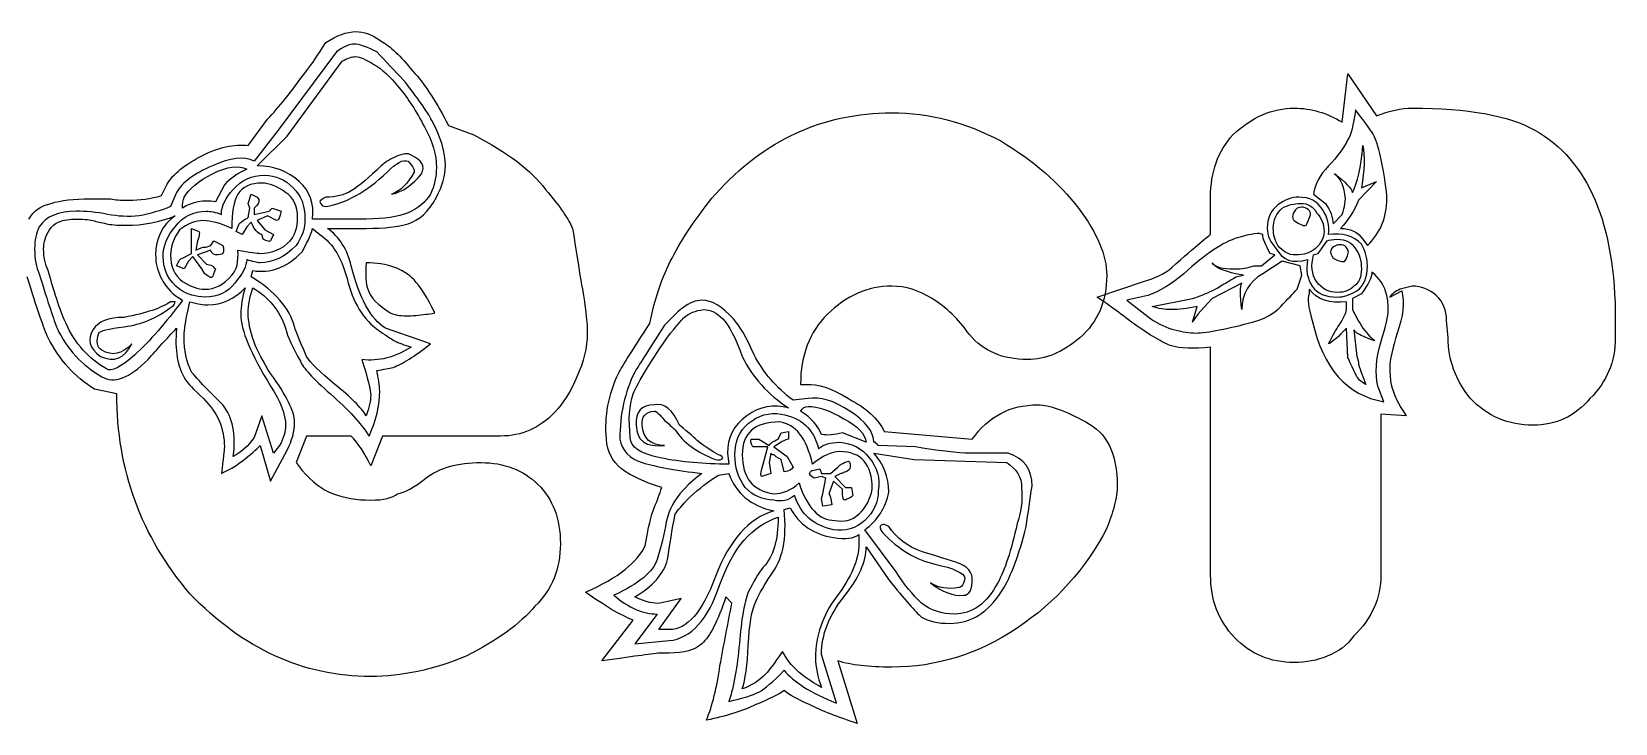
# Model space of a CAD drawing. Extents: x -175 to 628, y 17 to 881.
# Drawn here: x -98.7 to -6.1, y 442.8 to 483.3 of the extents above; entities that cross this region are included whole.
import ezdxf

# ---------------------------------------------------------------- set-up
doc = ezdxf.new("R2010")
doc.units = 0
doc.layers.add('Layer_1', color=7, linetype='CONTINUOUS')

msp = doc.modelspace()

# ---------------------------------------------------------------- linework, layer by layer
at = {"layer": 'Layer_1', "color": 7}
for points in [[(-80.900325, 482.071493), (-84.306265, 477.504383), (-85.703573, 475.677536)], [(-85.528908, 475.40351), (-83.782273, 477.139014), (-80.550997, 481.52344)], [(-22.097384, 477.961092), (-21.748057, 480.792702), (-20.088754, 478.326461)], [(-86.052901, 476.590958), (-84.917588, 478.143777)], [(-74.350443, 477.778408), (-72.865803, 477.230354)], [(-91.118143, 473.668007), (-90.856148, 474.216061)], [(-87.450208, 474.307404), (-87.974198, 473.302639)], [(-20.962072, 474.12472), (-20.088754, 474.490088), (-21.136734, 473.393982)], [(-90.244826, 473.850692), (-90.594153, 473.028614)], [(-86.052901, 472.389216), (-85.965568, 472.93727), (-86.052901, 473.211298), (-85.878235, 473.759351), (-85.528908, 473.576666)], [(-29.782579, 471.384454), (-29.782579, 473.576666)], [(-23.756687, 473.759351), (-23.058034, 473.211298)], [(-85.703573, 472.93727), (-85.703573, 472.571901), (-84.830255, 472.754585), (-84.65559, 472.93727), (-84.1316, 472.754585)], [(-84.393596, 472.206532), (-84.917588, 472.48056), (-85.528908, 472.206532), (-85.092251, 471.658479), (-84.568261, 471.384454), (-84.742923, 471.019082)], [(-79.15369, 472.297876), (-82.297633, 472.297876)], [(-22.621374, 472.023848), (-22.097384, 472.571901)], [(-89.895498, 470.014319), (-89.371508, 470.288345), (-89.371508, 471.019082), (-89.371508, 471.749822), (-88.934848, 471.567138)], [(-85.878235, 472.115192), (-86.14023, 471.841163), (-86.402228, 471.384454), (-86.751553, 471.567138), (-86.576891, 472.023848)], [(-85.179583, 471.110426), (-85.266913, 471.384454)], [(-82.297633, 471.749822), (-81.860975, 471.384454)], [(-81.424316, 471.749822), (-79.15369, 471.749822)], [(-89.022181, 471.019082), (-89.109513, 470.471029)], [(-88.236193, 470.471029), (-89.022181, 470.197004), (-88.49819, 469.64895)], [(-88.236193, 470.745057), (-88.061531, 471.019082), (-87.537541, 470.745057)], [(-23.756687, 470.197004), (-23.494691, 470.288345), (-22.970702, 471.019082)], [(-20.874739, 471.110426), (-20.612744, 470.745057)], [(-88.58552, 469.100897), (-88.760186, 469.374923), (-89.284175, 470.10566), (-89.54617, 469.831634), (-89.808165, 469.374923), (-90.244826, 469.557607)], [(-27.249959, 469.557607), (-26.813299, 469.557607), (-26.027314, 470.197004), (-26.289309, 470.288345)], [(-24.455341, 469.009553), (-24.542674, 469.557607), (-25.590654, 469.831634), (-26.725969, 469.100897)], [(-87.974198, 469.374923), (-88.148863, 468.918212)], [(-85.878235, 468.918212), (-85.790905, 469.283582)], [(-36.4198, 467.730763), (-33.712515, 468.644185)], [(-28.297939, 468.918212), (-27.861281, 469.009553)], [(-24.717337, 468.187475), (-24.455341, 469.009553)], [(-90.332158, 467.822106), (-89.895498, 467.548078)], [(-33.450517, 467.822106), (-34.673162, 467.548078)], [(-33.188522, 467.182709), (-30.830561, 467.639422)], [(-27.948611, 468.552844), (-29.695249, 467.639422)], [(-24.018684, 468.187475), (-24.018684, 467.913447)], [(-20.962072, 467.913447), (-21.486061, 467.639422), (-21.486061, 467.000025)], [(-19.302767, 467.730763), (-18.604114, 468.096131)], [(-17.992792, 468.37016), (-18.691444, 468.187475)], [(-89.633503, 466.726), (-89.458838, 467.456738)], [(-30.830561, 466.269287), (-30.568567, 467.182709)], [(-21.835389, 467.091368), (-21.835389, 467.456738)], [(-75.398422, 464.990496), (-78.018375, 465.903919)], [(-21.748057, 464.168415), (-21.835389, 465.903919)], [(-21.398729, 465.812578), (-21.224066, 464.259759)], [(-15.896826, 465.355865), (-15.984159, 466.360631)], [(-6.115669, 466.360631), (-6.115669, 465.355865)], [(-29.782579, 451.471847), (-29.782579, 464.807812)], [(-93.738095, 462.067546), (-95.048073, 462.341571)], [(-53.756518, 462.615599), (-53.40719, 462.615599)], [(-19.652094, 461.610833), (-20.001421, 462.524255)], [(-53.319858, 461.793518), (-54.193175, 461.702177)], [(-84.218933, 459.053252), (-84.568261, 458.596539), (-85.266913, 460.788755), (-85.703573, 459.509961)], [(-18.342116, 460.788755), (-19.826756, 460.880096), (-19.826756, 451.471847)], [(-80.027008, 459.601305), (-82.64696, 459.601305), (-83.258283, 458.048486), (-82.908956, 457.591776)], [(-71.29383, 459.601305), (-78.19304, 459.601305), (-78.891695, 457.865801)], [(-56.638466, 459.418621), (-56.201808, 459.418621), (-55.590486, 459.053252)], [(-55.066493, 459.418621), (-54.89183, 459.783989), (-54.45517, 459.87533), (-54.45517, 459.418621)], [(-49.913917, 459.235936), (-51.311228, 459.783989)], [(-48.865938, 459.87533), (-46.857308, 459.692646), (-43.713363, 459.418621)], [(-85.354245, 459.053252), (-84.742923, 456.952379), (-83.782273, 458.779223)], [(-58.035773, 458.596539), (-57.948443, 457.957145)], [(-56.027143, 457.683117), (-55.939811, 457.957145), (-55.677815, 458.961908), (-56.114476, 458.961908), (-56.551133, 458.961908)], [(-55.503153, 458.596539), (-55.590486, 458.048486), (-55.503153, 457.409092), (-56.027143, 457.226408)], [(-54.89183, 459.235936), (-55.328488, 458.961908), (-54.542503, 458.413855), (-54.193175, 457.774461)], [(-49.389928, 459.235936), (-49.477261, 459.235936)], [(-49.477261, 458.596539), (-47.119303, 458.231171), (-41.704733, 458.048486)], [(-47.03197, 458.961908), (-49.215266, 459.053252)], [(-54.717165, 457.500433), (-54.89183, 458.231171)], [(-53.057863, 457.591776), (-52.621203, 457.683117), (-52.533873, 457.409092), (-52.00988, 457.409092), (-51.573223, 457.774461)], [(-58.559766, 457.317749), (-57.948443, 457.409092)], [(-51.92255, 455.582248), (-52.446541, 455.490905), (-52.533873, 455.947617), (-52.446541, 456.221642), (-52.271878, 457.135064), (-52.533873, 457.226408), (-52.970531, 457.135064)], [(-51.311228, 456.49567), (-51.835218, 456.952379), (-52.097213, 456.221642)], [(-51.398557, 457.409092), (-51.747885, 457.226408), (-51.136563, 456.587011), (-50.787238, 456.587011), (-50.699905, 456.130301)], [(-54.717165, 455.30822), (-54.36784, 455.399564)], [(-50.350578, 453.846745), (-50.350578, 453.298691)], [(-48.167283, 451.654532), (-50.00125, 454.12077)], [(-49.913917, 453.116007), (-48.603943, 451.197819)], [(-61.441713, 448.274869), (-62.053036, 448.274869), (-60.743058, 450.101713), (-61.965703, 449.827688)], [(-57.773778, 449.827688), (-58.123105, 450.193056)], [(-62.140368, 449.188291), (-63.450343, 447.452787), (-61.441713, 447.635472)], [(-65.371643, 446.448025), (-63.537676, 448.822922)], [(-51.660556, 443.981783), (-52.533873, 446.813393)], [(-51.573223, 446.448025), (-50.43791, 442.794334)]]:
    msp.add_lwpolyline(points, dxfattribs=at)
for points in [[(-82.64696, 480.975386), (-82.355854, 481.340756), (-81.977417, 481.888808), (-81.511648, 482.619546)], [(-81.511648, 482.619546), (-80.871214, 483.045809), (-80.289003, 483.258943), (-79.765013, 483.258943)], [(-79.852343, 482.528205), (-80.14345, 482.528205), (-80.492777, 482.375968), (-80.900325, 482.071493)], [(-78.542368, 482.071493), (-79.124578, 482.375968), (-79.561239, 482.528205), (-79.852343, 482.528205)], [(-79.765013, 483.258943), (-79.299241, 483.258943), (-78.804363, 483.076259), (-78.280373, 482.71089)], [(-78.280373, 482.71089), (-77.756381, 482.406415), (-77.145058, 481.827914), (-76.446405, 480.975386)], [(-80.550997, 481.52344), (-80.259891, 481.706124), (-79.997896, 481.797465), (-79.765013, 481.797465)], [(-79.765013, 481.797465), (-79.532127, 481.797465), (-79.1828, 481.64523), (-78.71703, 481.340756)], [(-76.970395, 480.427334), (-77.494385, 480.975386), (-78.018375, 481.52344), (-78.542368, 482.071493)], [(-84.917588, 478.143777), (-84.277153, 478.813621), (-83.520278, 479.75749), (-82.64696, 480.975386)], [(-78.71703, 481.340756), (-78.251261, 481.097177), (-77.756381, 480.640465), (-77.23239, 479.970621)], [(-76.446405, 480.975386), (-75.68953, 480.122858), (-74.990874, 479.057199), (-74.350443, 477.778408)], [(-77.23239, 479.970621), (-76.7084, 479.361674), (-76.21352, 478.600489), (-75.74775, 477.687067)], [(-75.31109, 478.052436), (-75.602197, 478.600489), (-76.155299, 479.392121), (-76.970395, 480.427334)], [(-28.472604, 477.230354), (-27.366401, 478.265567), (-26.172868, 478.783174), (-24.892001, 478.783174)], [(-24.892001, 478.783174), (-23.90224, 478.783174), (-22.970702, 478.509146), (-22.097384, 477.961092)], [(-20.088754, 478.326461), (-19.331878, 478.630936), (-18.633223, 478.783174), (-17.992792, 478.783174)], [(-17.992792, 478.783174), (-14.732404, 478.783174), (-12.345335, 478.356908), (-10.831583, 477.504383)], [(-74.525105, 475.40351), (-74.525105, 476.195142), (-74.7871, 477.078117), (-75.31109, 478.052436)], [(-58.734428, 473.759351), (-55.88159, 476.92588), (-52.446541, 478.509146), (-48.429278, 478.509146)], [(-48.429278, 478.509146), (-46.216873, 478.509146), (-44.0918, 477.961092), (-42.054061, 476.864986)], [(-21.311399, 478.69183), (-21.427841, 477.778408), (-21.573394, 477.199908), (-21.748057, 476.95633)], [(-20.263417, 477.230354), (-20.321637, 477.352145), (-20.670965, 477.839302), (-21.311399, 478.69183)], [(-75.74775, 477.687067), (-75.281981, 476.834539), (-75.049095, 476.042905), (-75.049095, 475.312167)], [(-72.865803, 477.230354), (-70.886282, 476.195142), (-69.488971, 475.129483), (-68.673875, 474.033376)], [(-29.782579, 473.576666), (-29.782579, 475.038142), (-29.345921, 476.256039), (-28.472604, 477.230354)], [(-21.748057, 476.95633), (-21.980942, 476.46917), (-22.359379, 475.951564), (-22.883368, 475.40351)], [(-19.826756, 475.860221), (-20.001421, 476.590958), (-20.146975, 477.04767), (-20.263417, 477.230354)], [(-10.831583, 477.504383), (-7.687641, 475.738433), (-6.115669, 472.023848), (-6.115669, 466.360631)], [(-88.847516, 475.951564), (-87.799535, 476.499617), (-86.867997, 476.712749), (-86.052901, 476.590958)], [(-85.703573, 475.677536), (-86.285783, 475.982011), (-87.10088, 475.89067), (-88.148863, 475.40351)], [(-76.533735, 476.042905), (-76.7084, 476.164695), (-76.999505, 476.134248), (-77.407052, 475.951564)], [(-75.922412, 474.946798), (-75.68953, 475.373063), (-75.893303, 475.738433), (-76.533735, 476.042905)], [(-42.054061, 476.864986), (-40.13276, 475.707986), (-38.619008, 474.398745), (-37.512808, 472.93727)], [(-21.486061, 473.850692), (-21.194955, 474.398745), (-20.991181, 475.312167), (-20.874739, 476.590958)], [(-20.874739, 476.590958), (-20.758298, 475.982011), (-20.787406, 475.159932), (-20.962072, 474.12472)], [(-90.856148, 474.216061), (-90.565041, 474.825011), (-89.895498, 475.40351), (-88.847516, 475.951564)], [(-88.148863, 475.40351), (-89.196843, 474.977248), (-89.895498, 474.459641), (-90.244826, 473.850692)], [(-88.148863, 474.946798), (-87.275546, 475.373063), (-86.606003, 475.464404), (-86.14023, 475.220826)], [(-86.14023, 475.220826), (-86.664223, 474.977248), (-87.10088, 474.672773), (-87.450208, 474.307404)], [(-83.083621, 474.490088), (-83.724052, 475.099036), (-84.539149, 475.40351), (-85.528908, 475.40351)], [(-78.280373, 475.40351), (-78.979025, 474.733667), (-79.561239, 474.246507), (-80.027008, 473.942036)], [(-77.407052, 475.951564), (-77.814601, 475.76888), (-78.105708, 475.586195), (-78.280373, 475.40351)], [(-77.931045, 475.038142), (-77.407052, 475.586195), (-76.999505, 475.799327), (-76.7084, 475.677536)], [(-76.7084, 475.677536), (-76.417294, 475.373063), (-76.300852, 475.159932), (-76.359073, 475.038142)], [(-75.049095, 475.312167), (-75.049095, 474.764114), (-75.165539, 474.246507), (-75.398422, 473.759351)], [(-75.049095, 473.576666), (-74.699767, 474.246507), (-74.525105, 474.855458), (-74.525105, 475.40351)], [(-22.883368, 475.40351), (-23.407361, 474.855458), (-23.698466, 474.307404), (-23.756687, 473.759351)], [(-19.477432, 473.485323), (-19.477432, 473.972483), (-19.593873, 474.764114), (-19.826756, 475.860221)], [(-89.808165, 473.576666), (-89.517061, 474.063823), (-88.96396, 474.520535), (-88.148863, 474.946798)], [(-86.926218, 474.033376), (-86.460448, 474.581429), (-85.849126, 474.855458), (-85.092251, 474.855458)], [(-85.266913, 474.398745), (-85.907347, 474.398745), (-86.373116, 474.185614), (-86.664223, 473.759351)], [(-83.869605, 473.850692), (-84.335375, 474.216061), (-84.801143, 474.398745), (-85.266913, 474.398745)], [(-85.092251, 474.855458), (-84.451816, 474.855458), (-83.898717, 474.611876), (-83.432945, 474.12472)], [(-83.432945, 474.12472), (-82.967176, 473.698454), (-82.734293, 473.089507), (-82.734293, 472.297876)], [(-82.297633, 472.297876), (-82.181191, 473.211298), (-82.443186, 473.942036), (-83.083621, 474.490088)], [(-81.511648, 473.028614), (-80.347223, 473.211298), (-79.15369, 473.881139), (-77.931045, 475.038142)], [(-76.359073, 475.038142), (-76.7084, 474.368298), (-77.145058, 473.942036), (-77.66905, 473.759351)], [(-77.66905, 473.759351), (-77.028616, 473.881139), (-76.446405, 474.276957), (-75.922412, 474.946798)], [(-21.922719, 473.759351), (-22.039163, 474.368298), (-22.242938, 474.764114), (-22.534041, 474.946798)], [(-22.534041, 474.946798), (-21.89361, 474.459641), (-21.544283, 474.094273), (-21.486061, 473.850692)], [(-98.89067, 472.297876), (-98.599564, 472.785032), (-98.162906, 473.089507), (-97.580693, 473.211298)], [(-97.580693, 473.211298), (-96.998482, 473.393982), (-96.241607, 473.485323), (-95.310068, 473.485323)], [(-95.310068, 473.485323), (-94.727857, 473.485323), (-94.320309, 473.485323), (-94.087423, 473.485323)], [(-94.087423, 473.485323), (-93.854537, 473.424429), (-93.505212, 473.393982), (-93.039443, 473.393982)], [(-93.039443, 473.393982), (-92.399009, 473.393982), (-91.758575, 473.485323), (-91.118143, 473.668007)], [(-89.895498, 472.93727), (-89.895498, 473.180851), (-89.866386, 473.393982), (-89.808165, 473.576666)], [(-87.974198, 473.302639), (-88.672853, 473.424429), (-89.313287, 473.302639), (-89.895498, 472.93727)], [(-87.624873, 472.571901), (-87.624873, 473.059061), (-87.391987, 473.546219), (-86.926218, 474.033376)], [(-86.664223, 473.759351), (-86.897106, 473.333085), (-87.01355, 472.663244), (-87.01355, 471.749822)], [(-85.528908, 473.576666), (-85.354245, 473.393982), (-85.412466, 473.180851), (-85.703573, 472.93727)], [(-83.17095, 472.389216), (-83.17095, 473.059061), (-83.403836, 473.546219), (-83.869605, 473.850692)], [(-81.511648, 473.576666), (-81.744531, 473.454876), (-81.860975, 473.363535), (-81.860975, 473.302639)], [(-81.860975, 473.302639), (-81.802755, 473.119954), (-81.68631, 473.028614), (-81.511648, 473.028614)], [(-80.027008, 473.942036), (-80.434556, 473.698454), (-80.929434, 473.576666), (-81.511648, 473.576666)], [(-75.398422, 473.759351), (-75.68953, 473.272192), (-76.126187, 472.906823), (-76.7084, 472.663244)], [(-76.7084, 472.023848), (-76.067966, 472.206532), (-75.514865, 472.724138), (-75.049095, 473.576666)], [(-68.673875, 474.033376), (-67.800557, 472.998167), (-67.276567, 472.236979), (-67.101905, 471.749822)], [(-61.267051, 470.014319), (-60.684837, 471.17132), (-59.840632, 472.419663), (-58.734428, 473.759351)], [(-24.630004, 473.576666), (-25.037552, 473.576666), (-25.445101, 473.424429), (-25.852649, 473.119954)], [(-25.590654, 472.93727), (-25.241326, 473.119954), (-24.892001, 473.211298), (-24.542674, 473.211298)], [(-23.232697, 472.845929), (-23.523803, 473.333085), (-23.989572, 473.576666), (-24.630004, 473.576666)], [(-24.542674, 473.211298), (-24.076905, 473.211298), (-23.756687, 473.028614), (-23.582024, 472.663244)], [(-23.058034, 473.211298), (-22.766927, 472.785032), (-22.621374, 472.389216), (-22.621374, 472.023848)], [(-21.136734, 473.393982), (-21.369619, 472.785032), (-21.718945, 472.236979), (-22.184717, 471.749822)], [(-22.097384, 472.571901), (-21.922719, 472.998167), (-21.864498, 473.393982), (-21.922719, 473.759351)], [(-20.612744, 470.745057), (-19.855868, 471.475794), (-19.477432, 472.389216), (-19.477432, 473.485323)], [(-96.096053, 472.754585), (-97.144036, 472.754585), (-97.8718, 472.45011), (-98.279348, 471.841163)], [(-97.668025, 471.658479), (-97.435142, 472.084742), (-96.911149, 472.297876), (-96.096053, 472.297876)], [(-94.262085, 472.571901), (-94.960741, 472.693691), (-95.572063, 472.754585), (-96.096053, 472.754585)], [(-96.096053, 472.297876), (-95.746728, 472.297876), (-95.42651, 472.267426), (-95.135406, 472.206532)], [(-92.428121, 472.48056), (-93.068552, 472.419663), (-93.679875, 472.45011), (-94.262085, 472.571901)], [(-93.214105, 471.932507), (-92.166123, 471.932507), (-91.205476, 472.115192), (-90.332158, 472.48056)], [(-90.594153, 473.028614), (-91.176364, 472.785032), (-91.787687, 472.602348), (-92.428121, 472.48056)], [(-90.332158, 472.48056), (-91.089032, 471.932507), (-91.46747, 471.17132), (-91.46747, 470.197004)], [(-90.332158, 471.841163), (-89.866386, 472.45011), (-89.255063, 472.754585), (-88.49819, 472.754585)], [(-88.49819, 472.754585), (-88.265305, 472.754585), (-87.974198, 472.693691), (-87.624873, 472.571901)], [(-86.576891, 472.023848), (-86.51867, 472.084742), (-86.402228, 472.176085), (-86.227563, 472.297876)], [(-86.227563, 472.297876), (-86.169342, 472.297876), (-86.111121, 472.328323), (-86.052901, 472.389216)], [(-84.1316, 472.754585), (-84.189821, 472.389216), (-84.277153, 472.206532), (-84.393596, 472.206532)], [(-83.607611, 471.019082), (-83.316503, 471.323557), (-83.17095, 471.780269), (-83.17095, 472.389216)], [(-82.734293, 472.297876), (-82.734293, 471.749822), (-82.908956, 471.232216), (-83.258283, 470.745057)], [(-76.7084, 472.663244), (-77.290611, 472.419663), (-78.105708, 472.297876), (-79.15369, 472.297876)], [(-37.512808, 472.93727), (-36.406604, 471.475794), (-35.853503, 470.166557), (-35.853503, 469.009553)], [(-25.852649, 473.119954), (-26.260197, 472.815479), (-26.463971, 472.35877), (-26.463971, 471.749822)], [(-26.114647, 471.749822), (-26.114647, 472.236979), (-25.939981, 472.632794), (-25.590654, 472.93727)], [(-24.717337, 472.93727), (-25.008443, 472.632794), (-25.066664, 472.389216), (-24.892001, 472.206532)], [(-23.931352, 472.663244), (-24.106014, 472.967717), (-24.368009, 473.059061), (-24.717337, 472.93727)], [(-24.193346, 471.932507), (-24.018684, 472.297876), (-23.931352, 472.541454), (-23.931352, 472.663244)], [(-23.582024, 472.663244), (-23.290917, 472.35877), (-23.145364, 471.993401), (-23.145364, 471.567138)], [(-22.883368, 471.384454), (-22.825148, 471.932507), (-22.941589, 472.419663), (-23.232697, 472.845929)], [(-98.279348, 471.841163), (-98.454014, 471.475794), (-98.541343, 471.049532), (-98.541343, 470.562372)], [(-98.017353, 470.562372), (-98.017353, 470.927741), (-97.900912, 471.29311), (-97.668025, 471.658479)], [(-95.135406, 472.206532), (-94.90252, 472.145638), (-94.640524, 472.084742), (-94.349418, 472.023848)], [(-94.349418, 472.023848), (-94.116535, 471.962954), (-93.738095, 471.932507), (-93.214105, 471.932507)], [(-91.030811, 470.10566), (-91.030811, 470.71461), (-90.797927, 471.29311), (-90.332158, 471.841163)], [(-90.07016, 471.658479), (-90.419488, 471.17132), (-90.594153, 470.684163), (-90.594153, 470.197004)], [(-88.672853, 472.206532), (-89.138622, 472.206532), (-89.604391, 472.023848), (-90.07016, 471.658479)], [(-88.934848, 471.567138), (-88.876627, 471.506241), (-88.905739, 471.323557), (-89.022181, 471.019082)], [(-87.01355, 471.749822), (-87.712203, 472.054295), (-88.265305, 472.206532), (-88.672853, 472.206532)], [(-85.266913, 471.384454), (-85.499799, 471.445347), (-85.703573, 471.688926), (-85.878235, 472.115192)], [(-82.908956, 470.379688), (-82.501407, 471.110426), (-82.297633, 471.567138), (-82.297633, 471.749822)], [(-81.860975, 471.384454), (-81.104099, 470.897294), (-80.550997, 469.953425), (-80.20167, 468.552844)], [(-80.027008, 469.557607), (-80.259891, 470.531925), (-80.725661, 471.262663), (-81.424316, 471.749822)], [(-79.15369, 471.749822), (-78.105708, 471.749822), (-77.290611, 471.841163), (-76.7084, 472.023848)], [(-67.101905, 471.749822), (-67.043684, 471.506241), (-66.898131, 470.592819), (-66.665245, 469.009553)], [(-32.053207, 469.466266), (-30.597676, 470.745057), (-29.840803, 471.384454), (-29.782579, 471.384454)], [(-26.725969, 471.384454), (-26.900632, 471.506241), (-27.395512, 471.445347), (-28.210609, 471.201769)], [(-26.289309, 470.288345), (-26.580416, 470.775503), (-26.725969, 471.140873), (-26.725969, 471.384454)], [(-26.463971, 471.749822), (-26.463971, 471.323557), (-26.289309, 470.927741), (-25.939981, 470.562372)], [(-25.852649, 470.745057), (-26.027314, 471.049532), (-26.114647, 471.384454), (-26.114647, 471.749822)], [(-24.892001, 472.206532), (-24.542674, 471.962954), (-24.309788, 471.87161), (-24.193346, 471.932507)], [(-23.145364, 471.567138), (-23.145364, 471.201769), (-23.320029, 470.866847), (-23.669356, 470.562372)], [(-20.962072, 470.836397), (-21.427841, 471.323557), (-22.068272, 471.506241), (-22.883368, 471.384454)], [(-22.184717, 471.749822), (-21.602503, 471.749822), (-21.165846, 471.536688), (-20.874739, 471.110426)], [(-98.541343, 470.562372), (-98.541343, 469.953425), (-98.454014, 469.466266), (-98.279348, 469.100897)], [(-97.755358, 469.283582), (-97.930021, 469.64895), (-98.017353, 470.075213), (-98.017353, 470.562372)], [(-89.109513, 470.471029), (-88.876627, 470.592819), (-88.701965, 470.653713), (-88.58552, 470.653713)], [(-88.58552, 470.653713), (-88.527299, 470.653713), (-88.410858, 470.684163), (-88.236193, 470.745057)], [(-87.974198, 470.197004), (-88.148863, 470.257898), (-88.236193, 470.349241), (-88.236193, 470.471029)], [(-87.537541, 470.745057), (-87.47932, 470.562372), (-87.47932, 470.410135), (-87.537541, 470.288345)], [(-87.01355, 469.009553), (-86.722444, 469.314029), (-86.606003, 469.801188), (-86.664223, 470.471029)], [(-86.664223, 470.471029), (-85.965568, 470.349241), (-85.528908, 470.288345), (-85.354245, 470.288345)], [(-85.354245, 470.288345), (-84.65559, 470.288345), (-84.073379, 470.531925), (-83.607611, 471.019082)], [(-83.258283, 470.745057), (-83.898717, 470.075213), (-84.59737, 469.740291), (-85.354245, 469.740291)], [(-84.742923, 471.019082), (-84.801143, 470.958188), (-84.946697, 470.988635), (-85.179583, 471.110426)], [(-28.210609, 471.201769), (-29.025706, 470.958188), (-30.073686, 470.257898), (-31.354552, 469.100897)], [(-25.939981, 470.562372), (-25.590654, 469.892528), (-24.979331, 469.679397), (-24.106014, 469.922975)], [(-24.804669, 470.197004), (-25.212218, 470.197004), (-25.561545, 470.379688), (-25.852649, 470.745057)], [(-23.669356, 470.562372), (-23.960461, 470.318794), (-24.3389, 470.197004), (-24.804669, 470.197004)], [(-22.970702, 471.019082), (-22.85426, 471.079979), (-22.650486, 471.110426), (-22.359379, 471.110426)], [(-22.446712, 470.745057), (-22.796039, 470.623266), (-22.85426, 470.379688), (-22.621374, 470.014319)], [(-21.748057, 470.471029), (-21.864498, 470.775503), (-22.097384, 470.866847), (-22.446712, 470.745057)], [(-22.359379, 471.110426), (-21.89361, 471.110426), (-21.544283, 470.927741), (-21.311399, 470.562372)], [(-21.922719, 469.831634), (-21.748057, 470.13611), (-21.689836, 470.349241), (-21.748057, 470.471029)], [(-21.311399, 470.562372), (-21.078513, 470.257898), (-20.962072, 469.862081), (-20.962072, 469.374923)], [(-20.612744, 469.557607), (-20.612744, 469.983872), (-20.729185, 470.410135), (-20.962072, 470.836397)], [(-91.46747, 470.197004), (-91.46747, 469.283582), (-91.089032, 468.491947), (-90.332158, 467.822106)], [(-90.07016, 468.187475), (-90.710595, 468.674632), (-91.030811, 469.314029), (-91.030811, 470.10566)], [(-90.594153, 470.197004), (-90.594153, 469.52716), (-90.361267, 469.009553), (-89.895498, 468.644185)], [(-90.244826, 469.557607), (-90.128384, 469.862081), (-90.011939, 470.014319), (-89.895498, 470.014319)], [(-88.49819, 469.64895), (-88.381746, 469.64895), (-88.265305, 469.618503), (-88.148863, 469.557607)], [(-88.148863, 469.557607), (-88.090643, 469.496713), (-88.032419, 469.435819), (-87.974198, 469.374923)], [(-87.537541, 470.288345), (-87.595761, 470.227451), (-87.741315, 470.197004), (-87.974198, 470.197004)], [(-86.14023, 469.922975), (-86.14023, 469.557607), (-86.373116, 469.100897), (-86.838885, 468.552844)], [(-85.354245, 469.740291), (-85.528908, 469.740291), (-85.790905, 469.801188), (-86.14023, 469.922975)], [(-85.790905, 469.283582), (-84.742923, 469.100897), (-83.782273, 469.466266), (-82.908956, 470.379688)], [(-78.018375, 465.903919), (-78.891695, 466.451972), (-79.561239, 467.669869), (-80.027008, 469.557607)], [(-79.15369, 469.740291), (-79.211911, 469.009553), (-79.1828, 468.491947), (-79.066357, 468.187475)], [(-76.359073, 468.735528), (-76.999505, 469.405372), (-77.931045, 469.740291), (-79.15369, 469.740291)], [(-62.577026, 466.177946), (-62.285921, 467.639422), (-61.849261, 468.918212), (-61.267051, 470.014319)], [(-27.861281, 469.009553), (-28.909261, 469.192238), (-29.520584, 469.435819), (-29.695249, 469.740291)], [(-29.695249, 469.740291), (-29.520584, 469.496713), (-29.083927, 469.374923), (-28.385272, 469.374923)], [(-28.385272, 469.374923), (-27.977723, 469.374923), (-27.599287, 469.435819), (-27.249959, 469.557607)], [(-24.106014, 469.922975), (-24.222458, 469.314029), (-24.135126, 468.796422), (-23.844019, 468.37016)], [(-23.582024, 468.644185), (-23.873131, 469.07045), (-23.931352, 469.588056), (-23.756687, 470.197004)], [(-22.621374, 470.014319), (-22.272047, 469.831634), (-22.039163, 469.770741), (-21.922719, 469.831634)], [(-21.224066, 468.096131), (-20.816518, 468.400607), (-20.612744, 468.887766), (-20.612744, 469.557607)], [(-97.755358, 465.355865), (-97.988241, 465.843025), (-98.39579, 467.030472), (-98.978003, 468.918212)], [(-98.279348, 469.100897), (-97.755358, 467.395841), (-97.40603, 466.330181), (-97.231368, 465.903919)], [(-96.707375, 466.177946), (-96.998482, 466.786894), (-97.34781, 467.822106), (-97.755358, 469.283582)], [(-89.895498, 468.644185), (-89.429728, 468.339713), (-88.993069, 468.187475), (-88.58552, 468.187475)], [(-88.323525, 468.918212), (-88.439967, 468.979106), (-88.527299, 469.04), (-88.58552, 469.100897)], [(-88.58552, 468.187475), (-88.00331, 468.187475), (-87.47932, 468.461501), (-87.01355, 469.009553)], [(-88.148863, 468.918212), (-88.207084, 468.857316), (-88.265305, 468.857316), (-88.323525, 468.918212)], [(-83.345615, 465.995262), (-83.636719, 467.091368), (-84.480928, 468.065684), (-85.878235, 468.918212)], [(-75.136428, 466.817341), (-75.602197, 467.730763), (-76.009745, 468.37016), (-76.359073, 468.735528)], [(-66.665245, 469.009553), (-66.374138, 467.487185), (-66.228588, 466.360631), (-66.228588, 465.629894)], [(-35.853503, 469.009553), (-35.853503, 467.487185), (-36.377492, 466.269287), (-37.425475, 465.355865)], [(-33.712515, 468.644185), (-33.013857, 468.826869), (-32.460755, 469.100897), (-32.053207, 469.466266)], [(-31.354552, 469.100897), (-32.053207, 468.491947), (-32.751862, 468.065684), (-33.450517, 467.822106)], [(-29.520584, 468.187475), (-29.113036, 468.431054), (-28.705487, 468.674632), (-28.297939, 468.918212)], [(-26.725969, 469.100897), (-27.541063, 468.613738), (-27.948611, 467.913447), (-27.948611, 467.000025)], [(-22.359379, 468.00479), (-22.883368, 468.00479), (-23.290917, 468.217922), (-23.582024, 468.644185)], [(-20.962072, 469.374923), (-20.962072, 468.887766), (-21.107625, 468.552844), (-21.398729, 468.37016)], [(-20.350749, 469.192238), (-20.350749, 468.887766), (-20.554523, 468.461501), (-20.962072, 467.913447)], [(-19.477432, 467.822106), (-19.593873, 468.37016), (-19.88498, 468.826869), (-20.350749, 469.192238)], [(-88.58552, 467.730763), (-89.109513, 467.730763), (-89.604391, 467.883), (-90.07016, 468.187475)], [(-86.838885, 468.552844), (-87.246433, 468.00479), (-87.828647, 467.730763), (-88.58552, 467.730763)], [(-88.410858, 467.274053), (-87.595761, 467.274053), (-86.867997, 467.608975), (-86.227563, 468.278816)], [(-86.227563, 468.278816), (-86.402228, 467.730763), (-86.489558, 467.213156), (-86.489558, 466.726)], [(-86.052901, 466.817341), (-86.052901, 467.243603), (-85.965568, 467.730763), (-85.790905, 468.278816)], [(-85.790905, 468.278816), (-84.859364, 467.730763), (-84.218933, 466.939131), (-83.869605, 465.903919)], [(-80.20167, 468.552844), (-79.852343, 467.213156), (-79.1828, 466.23884), (-78.19304, 465.629894)], [(-79.066357, 468.187475), (-78.891695, 467.700316), (-78.455035, 467.243603), (-77.756381, 466.817341)], [(-48.429278, 468.37016), (-49.826588, 468.37016), (-51.078342, 467.822106), (-52.184545, 466.726)], [(-46.07132, 467.639422), (-46.828196, 468.126578), (-47.614181, 468.37016), (-48.429278, 468.37016)], [(-43.888025, 465.53855), (-44.528459, 466.451972), (-45.256223, 467.152262), (-46.07132, 467.639422)], [(-34.411167, 466.269287), (-35.284484, 466.939131), (-35.95403, 467.426291), (-36.4198, 467.730763)], [(-30.830561, 467.639422), (-30.306572, 467.822106), (-29.869912, 468.00479), (-29.520584, 468.187475)], [(-29.695249, 467.639422), (-30.393901, 466.908684), (-30.772341, 466.451972), (-30.830561, 466.269287)], [(-27.948611, 467.000025), (-28.065055, 467.852553), (-28.065055, 468.37016), (-27.948611, 468.552844)], [(-25.677986, 467.182709), (-25.270438, 467.608975), (-24.950222, 467.943894), (-24.717337, 468.187475)], [(-24.018684, 467.913447), (-24.135126, 467.669869), (-24.076905, 467.152262), (-23.844019, 466.360631)], [(-21.835389, 467.456738), (-22.825148, 467.334947), (-23.552912, 467.578525), (-24.018684, 468.187475)], [(-23.844019, 468.37016), (-23.552912, 467.943894), (-23.058034, 467.730763), (-22.359379, 467.730763)], [(-21.398729, 468.37016), (-21.631615, 468.126578), (-21.95183, 468.00479), (-22.359379, 468.00479)], [(-22.359379, 467.730763), (-22.010051, 467.730763), (-21.631615, 467.852553), (-21.224066, 468.096131)], [(-19.390099, 466.908684), (-19.390099, 467.274053), (-19.419208, 467.578525), (-19.477432, 467.822106)], [(-18.691444, 468.187475), (-18.98255, 468.065684), (-19.186324, 467.913447), (-19.302767, 467.730763)], [(-18.604114, 468.096131), (-18.429448, 467.426291), (-18.516782, 466.604209), (-18.866109, 465.629894)], [(-16.595481, 467.822106), (-17.00303, 468.187475), (-17.468799, 468.37016), (-17.992792, 468.37016)], [(-15.984159, 466.360631), (-15.984159, 466.969578), (-16.187933, 467.456738), (-16.595481, 467.822106)], [(-90.594153, 467.456738), (-91.118143, 467.091368), (-92.020572, 466.786894), (-93.301438, 466.543316)], [(-93.301438, 465.995262), (-92.311676, 466.11705), (-91.380138, 466.512866), (-90.506821, 467.182709)], [(-89.895498, 467.548078), (-90.885257, 466.208393), (-91.816798, 465.142734), (-92.690116, 464.351099)], [(-90.332158, 467.456738), (-90.4486, 467.456738), (-90.535932, 467.456738), (-90.594153, 467.456738)], [(-90.506821, 467.182709), (-90.390379, 467.243603), (-90.332158, 467.334947), (-90.332158, 467.456738)], [(-89.808165, 465.355865), (-89.808165, 465.660341), (-89.749945, 466.11705), (-89.633503, 466.726)], [(-89.458838, 467.456738), (-88.993069, 467.334947), (-88.643741, 467.274053), (-88.410858, 467.274053)], [(-86.489558, 466.726), (-86.489558, 465.812578), (-85.907347, 464.411996), (-84.742923, 462.524255)], [(-84.742923, 463.254993), (-85.61624, 464.594681), (-86.052901, 465.782128), (-86.052901, 466.817341)], [(-77.756381, 466.817341), (-77.523497, 466.69555), (-77.203279, 466.634656), (-76.79573, 466.634656)], [(-76.79573, 466.634656), (-76.446405, 466.634656), (-76.067966, 466.665103), (-75.660418, 466.726)], [(-75.660418, 466.726), (-75.543976, 466.726), (-75.369314, 466.756447), (-75.136428, 466.817341)], [(-60.655728, 467.091368), (-60.83039, 466.969578), (-61.179718, 466.634656), (-61.703708, 466.086603)], [(-59.520415, 467.548078), (-59.869741, 467.548078), (-60.248179, 467.395841), (-60.655728, 467.091368)], [(-60.568396, 466.543316), (-60.277289, 466.786894), (-59.898852, 466.939131), (-59.433083, 467.000025)], [(-57.686448, 466.451972), (-58.32688, 467.182709), (-58.938203, 467.548078), (-59.520415, 467.548078)], [(-59.433083, 467.000025), (-59.025535, 467.000025), (-58.647095, 466.817341), (-58.297771, 466.451972)], [(-52.184545, 466.726), (-53.232525, 465.690787), (-53.756518, 464.320652), (-53.756518, 462.615599)], [(-34.673162, 467.548078), (-34.207393, 467.182709), (-33.741623, 466.817341), (-33.275855, 466.451972)], [(-32.053207, 467.000025), (-32.460755, 467.000025), (-32.839194, 467.060919), (-33.188522, 467.182709)], [(-30.568567, 467.182709), (-31.150778, 467.060919), (-31.645658, 467.000025), (-32.053207, 467.000025)], [(-27.337291, 466.269287), (-26.638637, 466.451972), (-26.085535, 466.756447), (-25.677986, 467.182709)], [(-22.272047, 466.086603), (-21.980942, 466.512866), (-21.835389, 466.847787), (-21.835389, 467.091368)], [(-21.486061, 467.000025), (-21.311399, 466.634656), (-21.107625, 466.269287), (-20.874739, 465.903919)], [(-19.826756, 465.081837), (-19.535652, 466.056156), (-19.390099, 466.665103), (-19.390099, 466.908684)], [(-97.231368, 465.903919), (-96.649155, 464.686022), (-95.775837, 463.742153), (-94.611413, 463.072309)], [(-94.349418, 463.529021), (-95.397401, 464.137968), (-96.183386, 465.020943), (-96.707375, 466.177946)], [(-95.135406, 465.812578), (-95.48473, 465.264521), (-95.33918, 464.746918), (-94.698746, 464.259759)], [(-93.301438, 466.543316), (-94.232977, 466.543316), (-94.844299, 466.299734), (-95.135406, 465.812578)], [(-94.786078, 465.629894), (-94.727857, 465.751681), (-94.232977, 465.873472), (-93.301438, 465.995262)], [(-91.904128, 464.077074), (-91.380138, 464.686022), (-90.827036, 465.294971), (-90.244826, 465.903919)], [(-90.244826, 465.903919), (-90.361267, 464.625128), (-90.186605, 463.620362), (-89.720836, 462.889625)], [(-83.869605, 465.903919), (-83.753164, 465.416759), (-83.462057, 464.777365), (-82.996288, 463.985731)], [(-82.64696, 464.259759), (-83.11273, 465.355865), (-83.345615, 465.934365), (-83.345615, 465.995262)], [(-64.410993, 463.254993), (-64.17811, 463.681259), (-63.566788, 464.655575), (-62.577026, 466.177946)], [(-61.703708, 466.086603), (-62.69347, 464.564234), (-63.275681, 463.650809), (-63.450343, 463.346337)], [(-61.354381, 465.629894), (-60.888611, 466.177946), (-60.626617, 466.482419), (-60.568396, 466.543316)], [(-58.297771, 466.451972), (-57.948443, 466.086603), (-57.570004, 465.355865), (-57.162455, 464.259759)], [(-56.463803, 464.351099), (-56.929572, 465.386312), (-57.33712, 466.086603), (-57.686448, 466.451972)], [(-32.140539, 464.899153), (-32.722753, 465.142734), (-33.479629, 465.599444), (-34.411167, 466.269287)], [(-33.275855, 466.451972), (-32.810083, 466.147497), (-32.344313, 465.934365), (-31.878542, 465.812578)], [(-31.878542, 465.812578), (-31.412772, 465.690787), (-31.005224, 465.629894), (-30.655897, 465.629894)], [(-30.655897, 465.629894), (-30.306572, 465.629894), (-29.840803, 465.690787), (-29.258589, 465.812578)], [(-29.258589, 465.812578), (-28.618157, 465.934365), (-27.977723, 466.086603), (-27.337291, 466.269287)], [(-23.844019, 466.360631), (-23.203588, 463.559468), (-21.806277, 461.976203), (-19.652094, 461.610833)], [(-22.883368, 464.990496), (-22.650486, 465.477656), (-22.446712, 465.843025), (-22.272047, 466.086603)], [(-21.835389, 465.903919), (-22.301158, 465.416759), (-22.650486, 465.112287), (-22.883368, 464.990496)], [(-20.874739, 465.447206), (-21.165846, 465.568997), (-21.340508, 465.690787), (-21.398729, 465.812578)], [(-20.874739, 465.903919), (-20.583632, 465.53855), (-20.350749, 465.294971), (-20.176084, 465.173181)], [(-95.048073, 462.341571), (-96.212498, 463.072309), (-97.114924, 464.077074), (-97.755358, 465.355865)], [(-94.611413, 464.625128), (-94.90252, 464.807812), (-94.960741, 465.142734), (-94.786078, 465.629894)], [(-94.698746, 464.259759), (-93.883648, 463.89439), (-93.272326, 464.137968), (-92.864778, 464.990496)], [(-92.864778, 464.990496), (-93.446992, 464.381549), (-94.029202, 464.259759), (-94.611413, 464.625128)], [(-89.371508, 463.346337), (-89.662612, 463.955284), (-89.808165, 464.625128), (-89.808165, 465.355865)], [(-78.19304, 465.629894), (-77.843713, 465.386312), (-77.610827, 465.234074), (-77.494385, 465.173181)], [(-77.581717, 463.620362), (-77.057728, 463.803047), (-76.329961, 464.259759), (-75.398422, 464.990496)], [(-77.494385, 465.173181), (-77.261502, 465.05139), (-76.941283, 464.929603), (-76.533735, 464.807812)], [(-66.228588, 465.629894), (-66.228588, 464.777365), (-66.432362, 463.924837), (-66.83991, 463.072309)], [(-63.537676, 462.067546), (-63.246568, 462.798284), (-62.518805, 463.985731), (-61.354381, 465.629894)], [(-40.482088, 464.077074), (-41.937616, 464.077074), (-43.072928, 464.564234), (-43.888025, 465.53855)], [(-37.425475, 465.355865), (-38.415234, 464.503337), (-39.434105, 464.077074), (-40.482088, 464.077074)], [(-29.782579, 464.807812), (-30.772341, 464.686022), (-31.558326, 464.716469), (-32.140539, 464.899153)], [(-20.176084, 465.173181), (-20.525411, 465.294971), (-20.758298, 465.386312), (-20.874739, 465.447206)], [(-20.001421, 462.524255), (-20.176084, 463.254993), (-20.117863, 464.107521), (-19.826756, 465.081837)], [(-18.866109, 465.629894), (-19.157213, 464.716469), (-19.302767, 464.046627), (-19.302767, 463.620362)], [(-14.586851, 461.793518), (-15.460169, 462.889625), (-15.896826, 464.077074), (-15.896826, 465.355865)], [(-6.115669, 465.355865), (-6.115669, 463.955284), (-6.61055, 462.767837), (-7.600309, 461.793518)], [(-94.611413, 463.072309), (-93.912761, 462.646046), (-93.010331, 462.980968), (-91.904128, 464.077074)], [(-92.690116, 464.351099), (-93.505212, 463.620362), (-94.058312, 463.346337), (-94.349418, 463.529021)], [(-82.996288, 463.985731), (-82.879846, 463.620362), (-82.297633, 462.980968), (-81.249653, 462.067546)], [(-80.987658, 462.615599), (-81.860975, 463.346337), (-82.414074, 463.89439), (-82.64696, 464.259759)], [(-76.533735, 464.807812), (-77.465276, 464.198865), (-78.425923, 463.955284), (-79.415685, 464.077074)], [(-79.415685, 464.077074), (-79.066357, 462.980968), (-78.891695, 462.280677), (-78.891695, 461.976203)], [(-57.162455, 464.259759), (-56.580244, 463.041862), (-55.677815, 462.037099), (-54.45517, 461.245465)], [(-54.193175, 461.702177), (-55.182938, 462.432914), (-55.939811, 463.31589), (-56.463803, 464.351099)], [(-21.224066, 463.072309), (-21.515173, 463.681259), (-21.689836, 464.046627), (-21.748057, 464.168415)], [(-21.224066, 464.259759), (-21.165846, 464.077074), (-21.136734, 463.924837), (-21.136734, 463.803047)], [(-87.537541, 461.428149), (-88.177972, 462.037099), (-88.789295, 462.676493), (-89.371508, 463.346337)], [(-83.345615, 460.423386), (-83.345615, 461.032334), (-83.811385, 461.976203), (-84.742923, 463.254993)], [(-78.542368, 463.437677), (-78.134819, 463.498574), (-77.814601, 463.559468), (-77.581717, 463.620362)], [(-78.367702, 462.25023), (-78.367702, 462.554702), (-78.425923, 462.950521), (-78.542368, 463.437677)], [(-66.83991, 463.072309), (-67.189235, 462.219783), (-67.625895, 461.519492), (-68.149885, 460.97144)], [(-65.109648, 459.418621), (-65.22609, 460.758305), (-64.993207, 462.037099), (-64.410993, 463.254993)], [(-63.450343, 463.346337), (-64.032556, 462.189334), (-64.323663, 460.880096), (-64.323663, 459.418621)], [(-20.700077, 462.615599), (-20.93296, 462.737387), (-21.107625, 462.889625), (-21.224066, 463.072309)], [(-21.136734, 463.803047), (-21.020292, 463.437677), (-20.874739, 463.041862), (-20.700077, 462.615599)], [(-19.302767, 463.620362), (-19.302767, 463.194099), (-19.273657, 462.859178), (-19.215433, 462.615599)], [(-89.720836, 462.889625), (-89.604391, 462.70694), (-89.255063, 462.341571), (-88.672853, 461.793518)], [(-84.742923, 462.524255), (-84.160712, 461.610833), (-83.869605, 460.849649), (-83.869605, 460.240702)], [(-79.15369, 460.788755), (-79.444794, 461.275912), (-80.056117, 461.884862), (-80.987658, 462.615599)], [(-78.979025, 459.601305), (-78.571477, 460.514727), (-78.367702, 461.397702), (-78.367702, 462.25023)], [(-53.40719, 462.615599), (-52.766756, 462.676493), (-51.951659, 462.402468), (-50.961901, 461.793518)], [(-19.215433, 462.615599), (-19.098992, 462.067546), (-18.807885, 461.458596), (-18.342116, 460.788755)], [(-89.458838, 450.375741), (-92.311676, 453.724954), (-93.738095, 457.622223), (-93.738095, 462.067546)], [(-88.672853, 461.793518), (-87.857756, 461.001887), (-87.450208, 460.058018), (-87.450208, 458.961908)], [(-86.926218, 458.413855), (-86.751553, 459.692646), (-86.955327, 460.697411), (-87.537541, 461.428149)], [(-81.249653, 462.067546), (-80.20167, 461.154124), (-79.444794, 460.332043), (-78.979025, 459.601305)], [(-78.891695, 461.976203), (-78.891695, 461.671727), (-78.979025, 461.275912), (-79.15369, 460.788755)], [(-63.712341, 459.509961), (-63.828782, 460.545174), (-63.770561, 461.397702), (-63.537676, 462.067546)], [(-62.31503, 461.428149), (-63.071906, 461.428149), (-63.421234, 461.032334), (-63.363014, 460.240702)], [(-60.83039, 460.240702), (-61.237939, 461.154124), (-61.73282, 461.549939), (-62.31503, 461.428149)], [(-54.45517, 461.245465), (-55.328488, 461.489043), (-56.143585, 461.336808), (-56.900461, 460.788755)], [(-53.756518, 461.062781), (-53.640073, 461.245465), (-53.494523, 461.336808), (-53.319858, 461.336808)], [(-50.874568, 461.062781), (-51.806106, 461.671727), (-52.621203, 461.915309), (-53.319858, 461.793518)], [(-53.319858, 461.336808), (-52.737647, 461.336808), (-52.038992, 461.093227), (-51.223895, 460.60607)], [(-50.961901, 461.793518), (-49.913917, 461.245465), (-49.215266, 460.60607), (-48.865938, 459.87533)], [(-43.713363, 459.418621), (-42.781825, 460.758305), (-41.500959, 461.428149), (-39.870765, 461.428149)], [(-39.870765, 461.428149), (-39.230331, 461.428149), (-38.298793, 461.093227), (-37.076148, 460.423386)], [(-10.918916, 460.240702), (-12.374447, 460.240702), (-13.59709, 460.758305), (-14.586851, 461.793518)], [(-7.600309, 461.793518), (-8.473626, 460.758305), (-9.57983, 460.240702), (-10.918916, 460.240702)], [(-83.869605, 460.240702), (-83.869605, 459.87533), (-83.986047, 459.479514), (-84.218933, 459.053252)], [(-83.782273, 458.779223), (-83.491169, 459.327277), (-83.345615, 459.87533), (-83.345615, 460.423386)], [(-68.149885, 460.97144), (-69.023203, 460.058018), (-70.071185, 459.601305), (-71.29383, 459.601305)], [(-63.363014, 460.240702), (-63.363014, 459.327277), (-62.809912, 458.931461), (-61.703708, 459.053252)], [(-63.013686, 460.240702), (-63.071906, 460.727858), (-62.839023, 461.001887), (-62.31503, 461.062781)], [(-61.703708, 459.053252), (-62.518805, 459.053252), (-62.955465, 459.449067), (-63.013686, 460.240702)], [(-62.31503, 461.062781), (-62.198589, 461.062781), (-61.994815, 460.880096), (-61.703708, 460.514727)], [(-61.703708, 460.514727), (-61.354381, 460.210252), (-61.150607, 460.027568), (-61.092385, 459.966674)], [(-59.782411, 459.327277), (-59.898852, 459.449067), (-60.248179, 459.753542), (-60.83039, 460.240702)], [(-56.900461, 460.788755), (-57.657337, 460.240702), (-58.035773, 459.509961), (-58.035773, 458.596539)], [(-57.599116, 458.505199), (-57.599116, 459.29683), (-57.33712, 459.90578), (-56.813131, 460.332043)], [(-54.979163, 460.423386), (-56.434691, 460.423386), (-57.162455, 459.783989), (-57.162455, 458.505199)], [(-56.813131, 460.332043), (-56.230917, 460.819202), (-55.590486, 461.001887), (-54.89183, 460.880096)], [(-53.057863, 457.957145), (-53.40719, 459.479514), (-54.047622, 460.301596), (-54.979163, 460.423386)], [(-54.89183, 460.880096), (-53.727407, 460.697411), (-52.999643, 460.027568), (-52.708535, 458.870567)], [(-52.533873, 459.692646), (-52.708535, 460.179805), (-53.116084, 460.636517), (-53.756518, 461.062781)], [(-51.223895, 460.60607), (-50.408799, 460.179805), (-49.972141, 459.723095), (-49.913917, 459.235936)], [(-49.477261, 459.235936), (-49.477261, 459.844883), (-49.943029, 460.453833), (-50.874568, 461.062781)], [(-37.076148, 460.423386), (-35.853503, 459.814436), (-35.24218, 458.566092), (-35.24218, 456.678354)], [(-85.703573, 459.509961), (-86.052901, 459.022805), (-86.460448, 458.657436), (-86.926218, 458.413855)], [(-78.891695, 457.865801), (-79.241021, 458.596539), (-79.619459, 459.175043), (-80.027008, 459.601305)], [(-64.236331, 457.683117), (-64.760321, 458.109383), (-65.051428, 458.687883), (-65.109648, 459.418621)], [(-64.323663, 459.418621), (-64.207219, 458.748777), (-63.770561, 458.292067), (-63.013686, 458.048486)], [(-61.965703, 458.322514), (-63.130127, 458.566092), (-63.712341, 458.961908), (-63.712341, 459.509961)], [(-61.092385, 459.966674), (-60.626617, 459.235936), (-59.840632, 458.657436), (-58.734428, 458.231171)], [(-58.559766, 458.505199), (-58.909093, 458.687883), (-59.316641, 458.961908), (-59.782411, 459.327277)], [(-56.551133, 458.961908), (-56.667578, 459.205489), (-56.696686, 459.357727), (-56.638466, 459.418621)], [(-55.590486, 459.053252), (-55.532262, 459.175043), (-55.3576, 459.29683), (-55.066493, 459.418621)], [(-54.45517, 459.418621), (-54.688057, 459.357727), (-54.83361, 459.29683), (-54.89183, 459.235936)], [(-51.311228, 459.783989), (-51.776997, 459.662199), (-52.184545, 459.631752), (-52.533873, 459.692646)], [(-87.450208, 458.961908), (-87.450208, 458.779223), (-87.508429, 458.261621), (-87.624873, 457.409092)], [(-86.402228, 458.13983), (-85.936456, 458.505199), (-85.587131, 458.809673), (-85.354245, 459.053252)], [(-58.297771, 458.322514), (-58.297771, 458.383408), (-58.385101, 458.444305), (-58.559766, 458.505199)], [(-56.987793, 456.587011), (-57.395342, 457.135064), (-57.599116, 457.774461), (-57.599116, 458.505199)], [(-57.162455, 458.505199), (-57.162455, 457.165511), (-56.551133, 456.404327), (-55.328488, 456.221642)], [(-55.328488, 458.505199), (-55.386712, 458.505199), (-55.444932, 458.535645), (-55.503153, 458.596539)], [(-54.89183, 458.231171), (-55.124713, 458.352961), (-55.270267, 458.444305), (-55.328488, 458.505199)], [(-51.48589, 458.687883), (-51.951659, 458.687883), (-52.475652, 458.444305), (-53.057863, 457.957145)], [(-52.708535, 458.870567), (-52.417429, 459.114146), (-52.00988, 459.235936), (-51.48589, 459.235936)], [(-51.48589, 459.235936), (-50.729015, 459.175043), (-50.146804, 458.870567), (-49.739255, 458.322514)], [(-49.564593, 456.49567), (-49.564593, 457.957145), (-50.205025, 458.687883), (-51.48589, 458.687883)], [(-48.603943, 456.312986), (-48.603943, 457.226408), (-48.895047, 457.987592), (-49.477261, 458.596539)], [(-49.215266, 459.053252), (-49.273486, 459.114146), (-49.331707, 459.175043), (-49.389928, 459.235936)], [(-44.150023, 458.596539), (-44.96512, 458.657436), (-45.925767, 458.779223), (-47.03197, 458.961908)], [(-41.6174, 458.596539), (-42.432497, 458.596539), (-43.276702, 458.596539), (-44.150023, 458.596539)], [(-40.220093, 456.678354), (-40.220093, 457.65267), (-40.685862, 458.292067), (-41.6174, 458.596539)], [(-87.624873, 457.409092), (-87.217325, 457.591776), (-86.809777, 457.835354), (-86.402228, 458.13983)], [(-82.908956, 457.591776), (-82.326745, 456.921932), (-81.715422, 456.465223), (-81.074988, 456.221642)], [(-75.660418, 457.135064), (-74.903542, 457.744014), (-73.82645, 458.048486), (-72.429143, 458.048486)], [(-72.429143, 458.048486), (-71.090056, 458.048486), (-69.983852, 457.622223), (-69.110535, 456.769695)], [(-61.878373, 456.587011), (-62.868132, 456.891486), (-63.654117, 457.256855), (-64.236331, 457.683117)], [(-63.013686, 458.048486), (-62.198589, 457.804908), (-61.034164, 457.591776), (-59.520415, 457.409092)], [(-57.948443, 457.957145), (-59.403971, 457.957145), (-60.743058, 458.078933), (-61.965703, 458.322514)], [(-58.734428, 458.231171), (-58.501545, 458.170277), (-58.355992, 458.200724), (-58.297771, 458.322514)], [(-56.027143, 457.226408), (-56.085364, 457.287302), (-56.085364, 457.439539), (-56.027143, 457.683117)], [(-54.193175, 457.774461), (-54.251396, 457.65267), (-54.426062, 457.56133), (-54.717165, 457.500433)], [(-53.232525, 457.409092), (-53.174305, 457.53088), (-53.116084, 457.591776), (-53.057863, 457.591776)], [(-51.573223, 457.774461), (-51.515003, 457.896248), (-51.311228, 458.018039), (-50.961901, 458.13983)], [(-51.136563, 457.500433), (-51.253007, 457.439539), (-51.340337, 457.409092), (-51.398557, 457.409092)], [(-50.874568, 457.683117), (-50.991012, 457.56133), (-51.078342, 457.500433), (-51.136563, 457.500433)], [(-50.961901, 458.13983), (-50.845459, 458.078933), (-50.816347, 457.926698), (-50.874568, 457.683117)], [(-49.739255, 458.322514), (-49.273486, 457.774461), (-49.098821, 457.135064), (-49.215266, 456.404327)], [(-41.704733, 458.048486), (-41.122519, 457.683117), (-40.831415, 457.195961), (-40.831415, 456.587011)], [(-77.319723, 456.221642), (-76.912174, 456.282536), (-76.359073, 456.587011), (-75.660418, 457.135064)], [(-69.110535, 456.769695), (-68.237218, 455.917167), (-67.800557, 454.760167), (-67.800557, 453.298691)], [(-62.31503, 455.399564), (-62.140368, 455.825826), (-61.994815, 456.221642), (-61.878373, 456.587011)], [(-59.520415, 457.409092), (-59.81152, 457.226408), (-60.189959, 456.891486), (-60.655728, 456.404327)], [(-60.219068, 456.038957), (-59.695078, 456.526117), (-59.141977, 456.952379), (-58.559766, 457.317749)], [(-57.948443, 457.409092), (-57.540895, 456.252089), (-56.667578, 455.521352), (-55.328488, 455.216879)], [(-55.328488, 455.856273), (-55.968923, 455.856273), (-56.522024, 456.099851), (-56.987793, 456.587011)], [(-55.328488, 456.221642), (-54.804498, 456.221642), (-54.309617, 456.434774), (-53.843848, 456.861039)], [(-53.843848, 456.861039), (-53.378079, 455.399564), (-52.679426, 454.668826), (-51.747885, 454.668826)], [(-52.970531, 457.135064), (-53.145196, 457.256855), (-53.232525, 457.348196), (-53.232525, 457.409092)], [(-40.831415, 456.587011), (-40.773192, 455.795379), (-40.860524, 455.095088), (-41.09341, 454.486142)], [(-40.569418, 454.303454), (-40.452976, 455.095088), (-40.336534, 455.88672), (-40.220093, 456.678354)], [(-35.24218, 456.678354), (-35.24218, 456.37388), (-35.300401, 455.978063), (-35.416845, 455.490905)], [(-81.074988, 456.221642), (-80.434556, 455.978063), (-79.706789, 455.856273), (-78.891695, 455.856273)], [(-78.891695, 455.856273), (-78.134819, 455.856273), (-77.610827, 455.978063), (-77.319723, 456.221642)], [(-60.655728, 456.404327), (-61.121497, 455.917167), (-61.441713, 455.30822), (-61.616378, 454.577483)], [(-61.092385, 455.034194), (-60.975944, 455.216879), (-60.684837, 455.551798), (-60.219068, 456.038957)], [(-54.105846, 456.130301), (-54.45517, 455.825826), (-54.862719, 455.734483), (-55.328488, 455.856273)], [(-51.835218, 454.12077), (-52.999643, 454.364351), (-53.756518, 455.034194), (-54.105846, 456.130301)], [(-52.097213, 456.221642), (-52.038992, 456.160748), (-51.980771, 455.947617), (-51.92255, 455.582248)], [(-51.311228, 456.312986), (-51.311228, 456.37388), (-51.311228, 456.434774), (-51.311228, 456.49567)], [(-51.223895, 455.856273), (-51.282116, 455.978063), (-51.311228, 456.130301), (-51.311228, 456.312986)], [(-50.961901, 455.947617), (-51.078342, 455.88672), (-51.165675, 455.856273), (-51.223895, 455.856273)], [(-50.699905, 456.130301), (-50.816347, 456.00851), (-50.90368, 455.947617), (-50.961901, 455.947617)], [(-50.350578, 455.034194), (-49.943029, 455.399564), (-49.681035, 455.88672), (-49.564593, 456.49567)], [(-49.215266, 456.404327), (-49.215266, 455.734483), (-49.477261, 455.155982), (-50.00125, 454.668826)], [(-50.00125, 454.12077), (-49.244374, 454.668826), (-48.778605, 455.399564), (-48.603943, 456.312986)], [(-62.839023, 453.207348), (-62.664358, 454.24256), (-62.489695, 454.973298), (-62.31503, 455.399564)], [(-61.529046, 452.385269), (-61.412604, 453.237797), (-61.267051, 454.12077), (-61.092385, 455.034194)], [(-55.328488, 455.216879), (-56.784019, 454.790614), (-57.919331, 453.511823), (-58.734428, 451.380503)], [(-58.472433, 450.923794), (-57.715557, 453.055113), (-56.580244, 454.364351), (-55.066493, 454.85151)], [(-55.066493, 454.85151), (-55.066493, 453.511823), (-55.3576, 452.537507), (-55.939811, 451.928557)], [(-55.503153, 451.471847), (-54.804498, 452.324372), (-54.542503, 453.603167), (-54.717165, 455.30822)], [(-54.36784, 455.399564), (-53.843848, 454.425245), (-52.999643, 453.846745), (-51.835218, 453.664061)], [(-50.00125, 454.668826), (-50.52524, 454.181666), (-51.136563, 453.998982), (-51.835218, 454.12077)], [(-51.747885, 454.668826), (-51.223895, 454.547036), (-50.758127, 454.668826), (-50.350578, 455.034194)], [(-35.416845, 455.490905), (-35.533287, 455.064641), (-35.67884, 454.638376), (-35.853503, 454.212113)], [(-61.616378, 454.577483), (-61.73282, 453.846745), (-61.907483, 453.116007), (-62.140368, 452.385269)], [(-51.835218, 453.664061), (-51.136563, 453.54227), (-50.641684, 453.603167), (-50.350578, 453.846745)], [(-49.0406, 454.394798), (-49.157044, 454.333904), (-49.127933, 454.181666), (-48.95327, 453.938085)], [(-48.603943, 454.303454), (-48.778605, 454.425245), (-48.924159, 454.455692), (-49.0406, 454.394798)], [(-48.95327, 453.938085), (-48.02173, 452.96377), (-47.002859, 452.354822), (-45.896658, 452.111241)], [(-46.682643, 452.841979), (-47.497739, 453.146454), (-48.138174, 453.633614), (-48.603943, 454.303454)], [(-41.09341, 454.486142), (-41.442738, 452.902876), (-41.821174, 451.745873), (-42.228723, 451.015135)], [(-41.966728, 450.558425), (-41.442738, 451.41095), (-40.976966, 452.659295), (-40.569418, 454.303454)], [(-35.853503, 454.212113), (-37.076148, 451.837216), (-38.822783, 449.888582), (-41.09341, 448.36621)], [(-67.800557, 453.298691), (-67.800557, 451.837216), (-68.295439, 450.619319), (-69.285197, 449.645003)], [(-66.332293, 450.467081), (-64.410993, 451.31961), (-63.246568, 452.233032), (-62.839023, 453.207348)], [(-50.350578, 453.298691), (-50.350578, 452.385269), (-50.787238, 451.350057), (-51.660556, 450.193056)], [(-51.223895, 450.193056), (-50.350578, 451.289163), (-49.913917, 452.263479), (-49.913917, 453.116007)], [(-44.936008, 452.293926), (-45.634663, 452.537507), (-46.216873, 452.720192), (-46.682643, 452.841979)], [(-62.140368, 452.385269), (-62.373251, 451.654532), (-63.21746, 450.954241), (-64.672988, 450.284397)], [(-63.450343, 450.193056), (-62.402363, 450.802004), (-61.761928, 451.532741), (-61.529046, 452.385269)], [(-55.939811, 451.928557), (-56.230917, 451.563188), (-56.522024, 451.076032), (-56.813131, 450.467081)], [(-45.896658, 452.111241), (-44.790454, 451.867663), (-44.208244, 451.593635), (-44.150023, 451.289163)], [(-43.713363, 451.289163), (-43.771583, 451.77632), (-44.179132, 452.111241), (-44.936008, 452.293926)], [(-58.734428, 451.380503), (-59.491304, 449.310081), (-60.393734, 448.274869), (-61.441713, 448.274869)], [(-56.37647, 449.919029), (-56.143585, 450.406188), (-55.85248, 450.923794), (-55.503153, 451.471847)], [(-48.603943, 451.197819), (-47.672404, 450.040819), (-47.03197, 449.310081), (-46.682643, 449.005607)], [(-46.682643, 449.827688), (-47.206633, 450.314844), (-47.701514, 450.923794), (-48.167283, 451.654532)], [(-44.499348, 450.74111), (-45.139782, 450.619319), (-45.692884, 450.71066), (-46.158653, 451.015135)], [(-46.158653, 451.015135), (-45.459998, 450.467081), (-44.819567, 450.223503), (-44.237353, 450.284397)], [(-42.228723, 451.015135), (-42.869154, 449.797238), (-43.713363, 449.188291), (-44.761345, 449.188291)], [(-44.150023, 451.289163), (-44.208244, 450.923794), (-44.324685, 450.74111), (-44.499348, 450.74111)], [(-44.237353, 450.284397), (-43.888025, 450.284397), (-43.713363, 450.619319), (-43.713363, 451.289163)], [(-28.385272, 447.818156), (-29.31681, 448.792475), (-29.782579, 450.010372), (-29.782579, 451.471847)], [(-19.826756, 451.471847), (-19.826756, 450.13216), (-20.350749, 448.944713), (-21.398729, 447.9095)], [(-78.891695, 445.534603), (-82.850735, 445.534603), (-86.373116, 447.148316), (-89.458838, 450.375741)], [(-63.537676, 448.822922), (-64.294552, 449.127397), (-65.22609, 449.67545), (-66.332293, 450.467081)], [(-64.672988, 450.284397), (-63.79967, 449.553659), (-62.955465, 449.188291), (-62.140368, 449.188291)], [(-61.965703, 449.827688), (-62.31503, 449.766791), (-62.809912, 449.888582), (-63.450343, 450.193056)], [(-61.441713, 447.635472), (-60.160847, 447.757262), (-59.171088, 448.853369), (-58.472433, 450.923794)], [(-58.123105, 450.193056), (-58.588875, 448.792475), (-59.054644, 447.879053), (-59.520415, 447.452787)], [(-56.813131, 450.467081), (-57.046014, 449.858135), (-57.220676, 448.853369), (-57.33712, 447.452787)], [(-51.660556, 450.193056), (-52.475652, 449.09695), (-52.883201, 447.9095), (-52.883201, 446.630709)], [(-52.533873, 446.813393), (-52.533873, 447.970394), (-52.097213, 449.09695), (-51.223895, 450.193056)], [(-45.023341, 448.640237), (-43.800695, 448.640237), (-42.781825, 449.279634), (-41.966728, 450.558425)], [(-69.285197, 449.645003), (-70.158518, 448.60979), (-71.497604, 447.635472), (-73.30246, 446.72205)], [(-58.472433, 446.173997), (-58.239547, 447.391894), (-58.006664, 448.60979), (-57.773778, 449.827688)], [(-56.813131, 447.361447), (-56.754907, 448.579343), (-56.609356, 449.431869), (-56.37647, 449.919029)], [(-44.761345, 449.188291), (-45.518219, 449.188291), (-46.158653, 449.401422), (-46.682643, 449.827688)], [(-41.09341, 448.36621), (-43.364035, 446.84384), (-45.809325, 446.082656), (-48.429278, 446.082656)], [(-46.682643, 449.005607), (-46.275094, 448.762028), (-45.721993, 448.640237), (-45.023341, 448.640237)], [(-59.520415, 447.452787), (-59.927964, 447.087419), (-60.568396, 446.904734), (-61.441713, 446.904734)], [(-57.33712, 447.452787), (-57.453562, 446.113103), (-57.657337, 444.986549), (-57.948443, 444.073127)], [(-57.162455, 444.803865), (-56.987793, 445.351918), (-56.871352, 446.204444), (-56.813131, 447.361447)], [(-24.892001, 446.356681), (-26.289309, 446.356681), (-27.453734, 446.84384), (-28.385272, 447.818156)], [(-21.398729, 447.9095), (-21.806277, 447.361447), (-22.330267, 446.965631), (-22.970702, 446.72205)], [(-73.30246, 446.72205), (-75.22376, 445.930418), (-77.086837, 445.534603), (-78.891695, 445.534603)], [(-61.965703, 446.904734), (-62.547916, 446.84384), (-63.683229, 446.691603), (-65.371643, 446.448025)], [(-61.441713, 446.904734), (-61.558155, 446.904734), (-61.73282, 446.904734), (-61.965703, 446.904734)], [(-54.804498, 446.996078), (-55.328488, 446.265341), (-55.648706, 445.839074), (-55.765148, 445.717287)], [(-53.669185, 445.625943), (-54.134955, 445.991312), (-54.513391, 446.448025), (-54.804498, 446.996078)], [(-52.883201, 446.630709), (-52.883201, 446.082656), (-52.766756, 445.504156), (-52.533873, 444.895206)], [(-48.429278, 446.082656), (-49.768367, 446.082656), (-50.816347, 446.204444), (-51.573223, 446.448025)], [(-22.970702, 446.72205), (-23.552912, 446.478472), (-24.193346, 446.356681), (-24.892001, 446.356681)], [(-59.258418, 442.977018), (-58.909093, 443.829546), (-58.647095, 444.895206), (-58.472433, 446.173997)], [(-55.765148, 445.717287), (-56.172697, 445.291022), (-56.638466, 444.986549), (-57.162455, 444.803865)], [(-56.201808, 444.621181), (-55.85248, 444.803865), (-55.3576, 445.230128), (-54.717165, 445.899971)], [(-54.717165, 445.899971), (-54.193175, 445.230128), (-53.174305, 444.590731), (-51.660556, 443.981783)], [(-52.533873, 444.895206), (-52.766756, 445.016996), (-53.145196, 445.260575), (-53.669185, 445.625943)], [(-57.948443, 444.073127), (-57.133346, 444.255812), (-56.551133, 444.438496), (-56.201808, 444.621181)], [(-54.717165, 444.712521), (-55.066493, 444.468943), (-55.619595, 444.194915), (-56.37647, 443.890443)], [(-53.232525, 443.890443), (-53.931181, 444.194915), (-54.426062, 444.468943), (-54.717165, 444.712521)], [(-56.37647, 443.890443), (-57.133346, 443.525074), (-58.093997, 443.220599), (-59.258418, 442.977018)], [(-50.43791, 442.794334), (-51.602332, 443.159702), (-52.533873, 443.525074), (-53.232525, 443.890443)]]:
    msp.add_open_spline(points, degree=3, dxfattribs=at)

doc.saveas('drawing.dxf')
